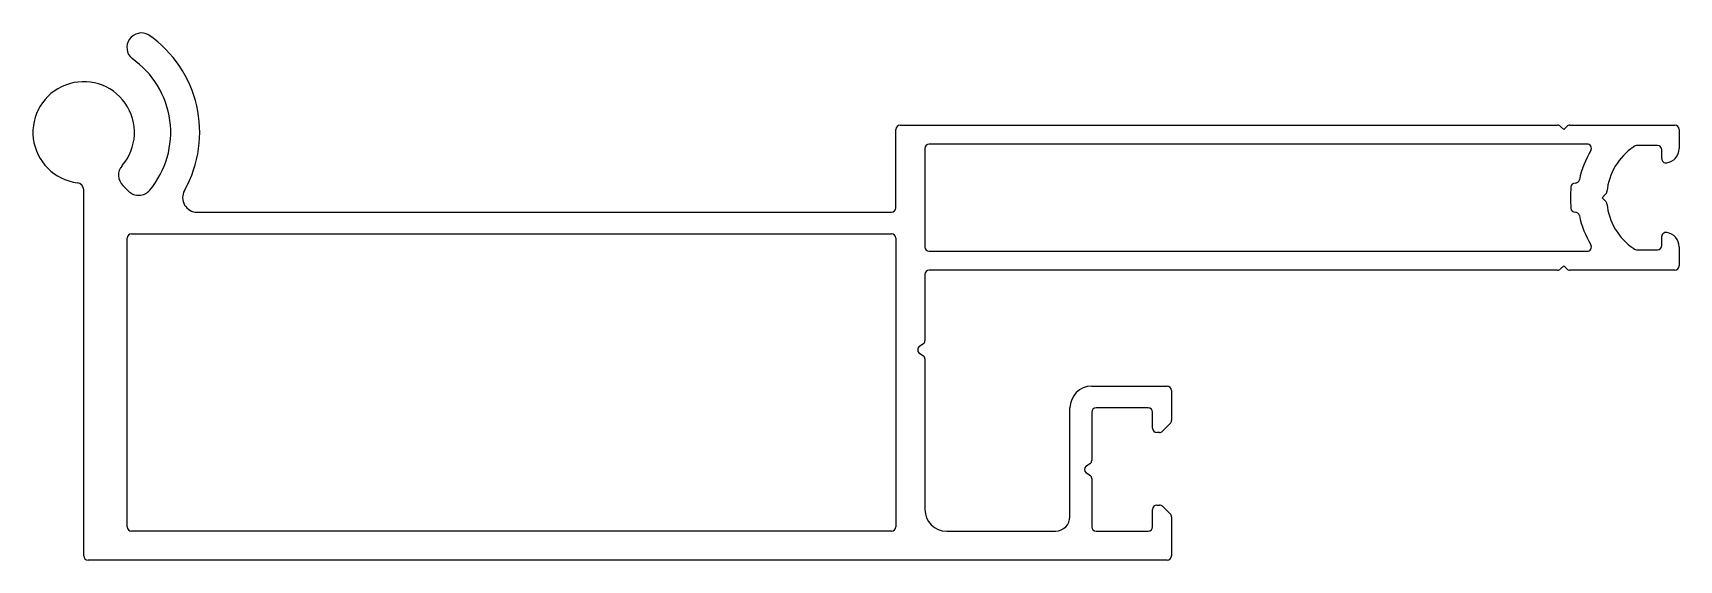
# Model space of a CAD drawing. Extents: x 810 to 924, y 442 to 478.
import ezdxf

# ---------------------------------------------------------------- set-up
doc = ezdxf.new("R2010")
doc.units = 0
doc.layers.get('0').update_dxf_attribs({"linetype": 'CONTINUOUS'})

msp = doc.modelspace()

# ---------------------------------------------------------------- linework, layer by layer
at = {"color": 0}
for p, q in [((869.97, 465.92), (869.97, 471.32)), ((870.27, 471.62), (915.59, 471.62)), ((915.8, 471.53), (916.02, 471.32)), ((916.02, 471.32), (916.23, 471.53)), ((916.44, 471.62), (923.67, 471.62)), ((923.97, 471.32), (923.97, 470.01)), ((871.97, 470.02), (871.97, 463.22)), ((917.62, 470.32), (872.27, 470.32)), ((922.47, 470.22), (921.11, 470.22)), ((922.77, 469.32), (922.77, 469.92)), ((916.8, 467.62), (916.8, 467.62)), ((813.97, 441.92), (813.97, 467.15)), ((816.67, 467.46), (817.06, 467.08)), ((918.9, 466.86), (918.67, 466.62)), ((918.67, 466.62), (918.9, 466.39)), ((821.79, 465.62), (869.67, 465.62)), ((916.8, 465.62), (916.8, 465.62)), ((816.97, 443.92), (816.97, 463.82)), ((817.27, 464.12), (869.67, 464.12)), ((869.97, 463.82), (869.97, 443.92)), ((922.77, 463.32), (922.77, 463.92)), ((923.97, 463.23), (923.97, 461.92)), ((872.27, 462.92), (917.62, 462.92)), ((921.11, 463.02), (922.47, 463.02)), ((871.97, 461.32), (871.97, 456.75)), ((915.59, 461.62), (872.27, 461.62)), ((916.02, 461.92), (915.8, 461.71)), ((916.23, 461.71), (916.02, 461.92)), ((923.67, 461.62), (916.44, 461.62)), ((871.88, 456.53), (871.56, 456.33)), ((871.56, 455.91), (871.88, 455.71)), ((871.97, 455.5), (871.97, 445.12)), ((883.47, 453.62), (888.67, 453.62)), ((888.97, 453.32), (888.97, 451.25)), ((881.97, 444.62), (881.97, 452.12)), ((883.47, 451.82), (883.47, 448.5)), ((887.37, 452.12), (883.77, 452.12)), ((887.67, 450.72), (887.67, 451.82)), ((888.88, 451.04), (888.35, 450.51)), ((888.14, 450.42), (887.97, 450.42)), ((883.38, 448.28), (883.06, 448.08)), ((883.06, 447.66), (883.38, 447.46)), ((883.47, 447.25), (883.47, 443.92)), ((887.67, 443.92), (887.67, 445.12)), ((887.97, 445.42), (888.14, 445.42)), ((888.36, 445.33), (888.88, 444.81)), ((888.97, 444.6), (888.97, 441.92)), ((869.67, 443.62), (817.27, 443.62)), ((873.47, 443.62), (880.97, 443.62)), ((883.77, 443.62), (887.37, 443.62)), ((888.67, 441.62), (814.27, 441.62))]:
    msp.add_line(p, q, dxfattribs=at)
for centre, radius, start, end in [((817.95, 476.98), 1, 60.4368, 229.9881), ((813.77, 471.12), 8.2, 330.724, 55.2124), ((813.77, 471.12), 6.2, 320.1419, 55.2124), ((813.97, 471.12), 3.5, 319.1025, 262.7937), ((870.27, 471.32), 0.3, 90, 180), ((915.59, 471.32), 0.3, 45, 90), ((916.44, 471.32), 0.3, 90, 135), ((923.67, 471.32), 0.3, 360, 90), ((872.27, 470.02), 0.3, 90, 180), ((917.62, 470.02), 0.3, 328.676, 90), ((923.21, 466.62), 4.24, 124.0164, 174.3591), ((921.11, 469.72), 0.5, 90, 124.0164), ((922.47, 469.92), 0.3, 0, 90), ((922.97, 470.01), 1, 278.2132, 0), ((817.37, 468.17), 1, 139.1025, 225.28), ((923.21, 466.62), 6.24, 148.676, 168.5346), ((923.07, 469.32), 0.301, 180.2729, 277.9403), ((813.47, 467.15), 0.5, 0, 82.7937), ((916.8, 467.32), 0.3, 90, 173.7599), ((916.8, 467.92), 0.3, 270, 348.5346), ((817.76, 467.78), 0.997, 225.0752, 320.3467), ((821.79, 466.62), 1, 150.7239, 270.0001), ((923.21, 466.62), 6.74, 173.7599, 186.2401), ((918.69, 467.07), 0.3, 315, 354.3591), ((869.67, 465.92), 0.3, 270, 0), ((916.8, 465.92), 0.3, 186.2401, 270), ((916.8, 465.32), 0.3, 11.4654, 90), ((923.21, 466.62), 6.24, 191.4654, 211.324), ((918.69, 466.17), 0.3, 5.6409, 45), ((923.21, 466.62), 4.24, 185.6409, 235.9836), ((923.06, 463.92), 0.298, 81.3723, 180.4145), ((922.97, 463.23), 1, 0, 81.7868), ((817.27, 463.82), 0.3, 90, 180), ((869.67, 463.82), 0.3, 0, 90), ((872.27, 463.22), 0.3, 180, 270), ((917.62, 463.22), 0.3, 270, 31.324), ((921.11, 463.52), 0.5, 235.9836, 270), ((922.47, 463.32), 0.3, 270, 0), ((872.27, 461.32), 0.3, 90, 180), ((915.59, 461.92), 0.3, 270, 315), ((916.44, 461.92), 0.3, 225, 270), ((923.67, 461.92), 0.3, 270, 0), ((871.77, 456.12), 0.3, 135, 225), ((871.67, 456.75), 0.3, 315, 0), ((871.67, 455.5), 0.3, 0, 45), ((883.47, 452.12), 1.5, 90, 180), ((888.67, 453.32), 0.3, 0, 90), ((883.77, 451.82), 0.3, 90, 180), ((887.37, 451.82), 0.3, 0, 90), ((887.97, 450.72), 0.3, 180, 270), ((888.67, 451.25), 0.3, 315, 0), ((888.14, 450.72), 0.3, 270, 315), ((883.17, 448.5), 0.3, 315, 360), ((883.27, 447.87), 0.3, 135, 225), ((883.17, 447.25), 0.3, 0, 45), ((873.47, 445.12), 1.5, 180, 270), ((887.97, 445.12), 0.3, 90, 180), ((888.14, 445.12), 0.3, 45, 90), ((817.27, 443.92), 0.3, 180, 270), ((869.67, 443.92), 0.3, 270, 0), ((880.97, 444.62), 1, 270, 0), ((883.77, 443.92), 0.3, 180, 270), ((887.37, 443.92), 0.3, 270, 0), ((888.67, 444.6), 0.3, 0, 45), ((814.27, 441.92), 0.3, 180, 270), ((888.67, 441.92), 0.3, 270, 0)]:
    msp.add_arc(centre, radius, start, end, dxfattribs=at)

doc.saveas('drawing.dxf')
